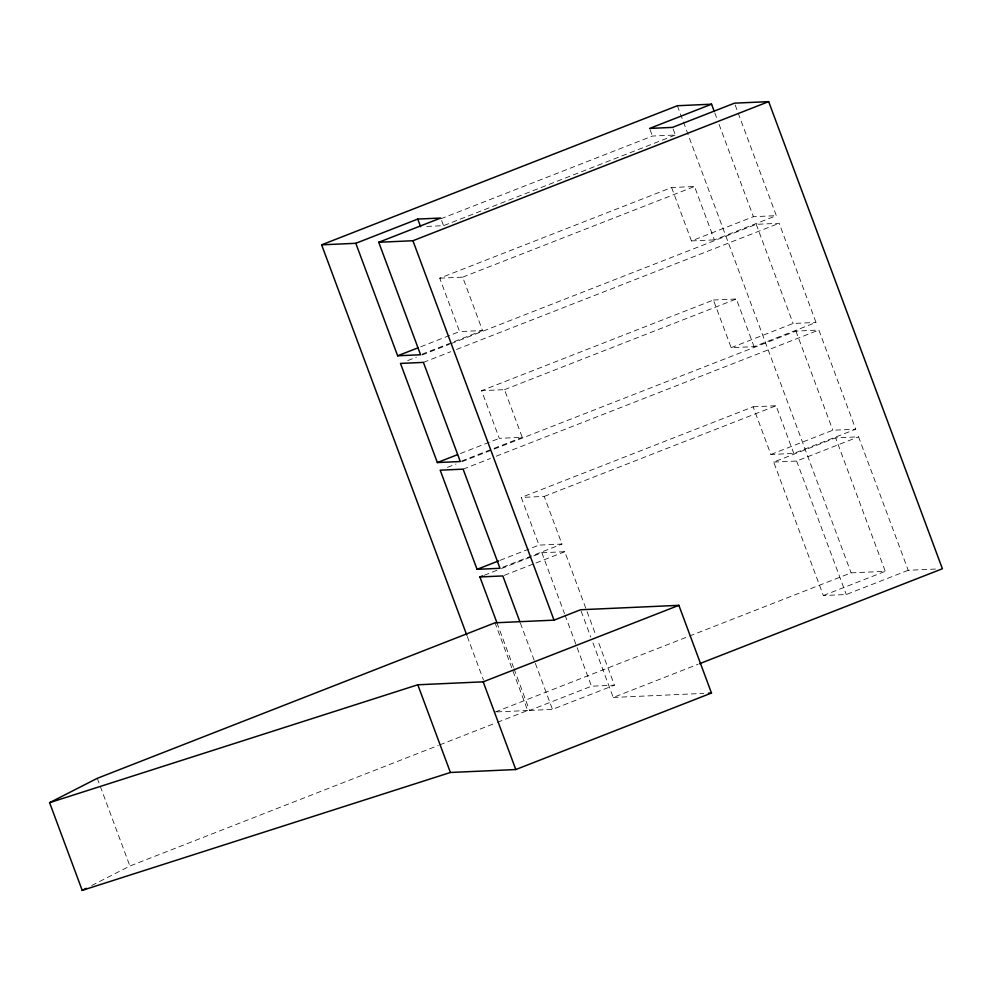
<?xml version="1.0" encoding="UTF-8"?>
<svg xmlns="http://www.w3.org/2000/svg" width="992" height="992" viewBox="0 0 992 992"><rect width="100%" height="100%" fill="white"/><g stroke="black" fill="none" stroke-linecap="round" stroke-linejoin="round"><path stroke-width="0.74" stroke-dasharray="4.96 3.72" d="M91.76 885.509L129.902 866.028L438.303 745.451M440.758 218.823L652.451 136.053L675.378 135.011L673.01 128.662M426.709 226.424L443.536 225.668L675.378 135.011M439.741 278.182L462.681 277.152L482.534 330.534L459.594 331.564L439.741 278.182L671.596 187.525L694.524 186.496L714.376 239.878L776.327 215.661L734.489 103.168M462.681 277.152L694.524 186.496M420.695 346.778L459.594 331.564M671.596 187.525L691.449 240.907L753.399 216.69L776.327 215.661M422.022 354.194L482.534 330.534M407.687 360.604L416.33 357.219M422.084 354.975L449.45 344.274M450.889 343.703L756.239 224.316L779.166 223.287L816.032 322.425L754.081 346.654L731.154 347.684L713.422 300.018L481.579 390.674L499.311 438.34L522.238 437.311L504.506 389.645L481.579 390.674M423.41 362.39L450.777 351.689M456.543 349.432L779.166 223.287M504.506 389.645L736.362 298.989L754.081 346.654M460.412 453.555L499.311 438.34M731.154 347.684L793.104 323.466L816.032 322.425M461.726 460.97L522.238 437.311M447.392 467.368L456.035 463.996M461.801 461.739L795.944 331.092L818.871 330.051L855.749 429.201L793.798 453.418L770.858 454.46L753.139 406.794L521.284 497.451L539.016 545.116L561.943 544.075L544.224 496.409L521.284 497.451M463.128 469.154L490.482 458.453M496.248 456.208L818.871 330.051M544.224 496.409L776.066 405.753L793.798 453.418M500.117 560.319L539.016 545.116M770.858 454.46L832.809 430.23L855.749 429.201M502.87 567.176L561.943 544.075M484.22 575.273L500.067 569.073M501.506 568.515L541.855 552.742L564.783 551.701L595.535 634.396M908.213 570.288L846.263 594.518L823.335 595.547L773.698 462.086L835.648 437.856L858.576 436.827L908.213 570.288L937.936 568.949M504.271 575.36L534.527 563.53M535.965 562.972L564.783 551.701M773.698 462.086L796.626 461.044L858.576 436.827M495.355 711.958L851.099 572.868L885.286 571.33L835.648 437.856M439.741 744.88L495.95 722.908M497.389 722.337L527.645 710.508L495.033 622.802M514.03 668.732L529.53 710.421L591.48 686.204L614.42 685.174L597.692 640.2M823.335 595.547L885.286 571.33M529.53 710.421L552.47 709.392L614.42 685.174M592.931 642.816L613.242 697.45L698.046 664.293M691.449 240.907L714.376 239.878M713.422 300.018L736.362 298.989M753.139 406.794L776.066 405.753M613.242 697.45L703.812 693.383M496.893 711.896L527.645 710.508M714.786 112.852L716.931 118.618M719.076 124.384L753.399 216.69M756.239 224.316L793.104 323.466M795.944 331.092L832.809 430.23M677.375 105.735L851.099 572.868M796.626 461.044L846.263 594.518M650.082 129.692L652.451 136.053M441.638 220.584L443.536 225.668M581.163 611.184L590.786 637.062M541.855 552.742L564.51 613.664M565.043 615.114L591.48 686.204M520.378 623.125L534.824 661.949M535.358 663.388L552.47 709.392M496.918 622.716L513.496 667.294M467.294 636.529L483.476 680.053M97.278 778.323L129.902 866.028"/><path stroke-width="1.49" d="M49.6 802.664L97.278 778.323L495.033 622.802L554.032 620.149L580.63 609.745L678.863 605.331L711.487 693.036L515.803 769.544L450.405 772.483L82.212 890.37L49.6 802.664L417.793 684.778L483.191 681.839L678.863 605.331M82.212 890.37L86.304 888.286M466.761 635.078L321.631 244.838L677.375 105.735L711.562 104.197L714.24 111.414M355.806 243.3L417.756 219.071L440.696 218.042L378.746 242.271L420.583 354.764L397.643 355.793L355.806 243.3L321.631 244.838M711.562 104.197L649.611 128.427L672.539 127.385L734.489 103.168L768.676 101.63L942.4 568.751L699.484 663.735M378.746 242.271L412.932 240.734L768.676 101.63M397.643 355.793L417.818 347.907M437.36 462.557L460.288 461.528L423.41 362.39L400.483 363.419L437.36 462.557L457.523 454.671M477.065 569.334L499.993 568.304L463.128 469.154L440.188 470.183L477.065 569.334L498.678 560.889M496.918 622.716L479.905 576.96L482.782 575.831M479.905 576.96L502.832 575.93L519.845 621.686M708.412 693.172L711.487 693.036M417.756 219.071L420.596 226.697M412.932 240.734L554.032 620.149M483.191 681.839L515.803 769.544M417.793 684.778L450.405 772.483"/></g></svg>
